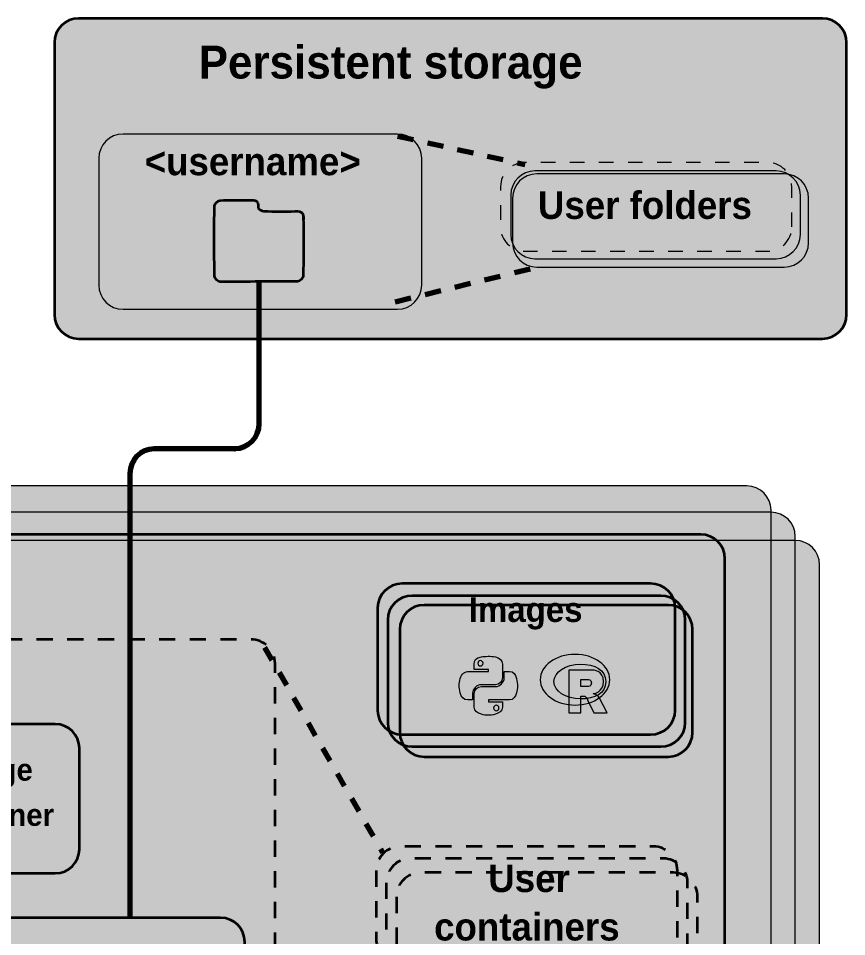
# Model space of a CAD drawing. Header units: inches. Extents: x -0.9 to 18, y -0.8 to 11.4.
# Drawn here: x 12.25 to 17.95, y 5.11 to 11.43 of the extents above; entities that cross this region are included whole.
import ezdxf

# ---------------------------------------------------------------- set-up
doc = ezdxf.new("R2010")
doc.units = ezdxf.units.IN
doc.header["$MEASUREMENT"] = 0
for name, pattern in [('AI-Linetype-10', [0.138889, 0.111111, -0.027778]), ('AI-Linetype-11', [0.097222, 0.069444, -0.027778]), ('AI-Linetype-12', [0.097222, 0.069444, -0.027778]), ('AI-Linetype-4', [0.138889, 0.111111, -0.027778]), ('AI-Linetype-5', [0.138889, 0.111111, -0.027778]), ('AI-Linetype-6', [0.111111, 0.083333, -0.027778]), ('AI-Linetype-7', [0.138889, 0.111111, -0.027778]), ('AI-Linetype-8', [0.138889, 0.111111, -0.027778]), ('AI-Linetype-9', [0.138889, 0.111111, -0.027778])]:
    doc.linetypes.add(name, pattern=pattern)
doc.layers.add('Layer 1\xa0Image', color=7, linetype='Continuous')

# ---------------------------------------------------------------- blocks, each defined once
blk = doc.blocks.new('block 24')
at = {"layer": 'Layer 1\xa0Image', "color": 7, "linetype": 'AI-Linetype-5', "lineweight": 70, "true_color": 0xffffff}
blk.add_lwpolyline([(14.8571, 10.6173), (15.7337, 10.4216)], dxfattribs=at)
at = {"layer": 'Layer 1\xa0Image', "color": 7, "linetype": 'AI-Linetype-4', "lineweight": 70, "true_color": 0xffffff}
blk.add_lwpolyline([(14.8423, 9.4768), (15.8163, 9.7157)], dxfattribs=at)
blk = doc.blocks.new('block 26')
at = {"layer": 'Layer 1\xa0Image', "true_color": 0xbebebe}
h = blk.add_hatch(color=9, dxfattribs=at)
edge = h.paths.add_edge_path()
edge.add_spline(control_points=[(17.5728, 9.9918), (17.5728, 9.8998), (17.4982, 9.8252), (17.4062, 9.8252), (17.4062, 9.8252), (15.7337, 9.8252), (15.7337, 9.8252), (15.6417, 9.8252), (15.567, 9.8998), (15.567, 9.9918), (15.567, 9.9918), (15.567, 10.2689), (15.567, 10.2689), (15.567, 10.3609), (15.6417, 10.4355), (15.7337, 10.4355), (15.7337, 10.4355), (17.4062, 10.4355), (17.4062, 10.4355), (17.4982, 10.4355), (17.5728, 10.3609), (17.5728, 10.2689), (17.5728, 10.2689), (17.5728, 9.9918), (17.5728, 9.9918)], knot_values=[0, 0, 0, 0, 1, 1, 1, 2, 2, 2, 3, 3, 3, 4, 4, 4, 5, 5, 5, 6, 6, 6, 7, 7, 7, 8, 8, 8, 8], degree=3, periodic=1)
at = {"layer": 'Layer 1\xa0Image', "true_color": 0xc6c6c6}
h = blk.add_hatch(color=9, dxfattribs=at)
edge = h.paths.add_edge_path()
edge.add_spline(control_points=[(15.6376, 10.2107), (15.6376, 10.3028), (15.7122, 10.3774), (15.8042, 10.3774), (15.8042, 10.3774), (17.465, 10.3774), (17.465, 10.3774), (17.5571, 10.3774), (17.6317, 10.3028), (17.6317, 10.2107), (17.6317, 10.2107), (17.6317, 9.9398), (17.6317, 9.9398), (17.6317, 9.8477), (17.5571, 9.7731), (17.465, 9.7731), (17.465, 9.7731), (15.8042, 9.7731), (15.8042, 9.7731), (15.7122, 9.7731), (15.6376, 9.8477), (15.6376, 9.9398), (15.6376, 9.9398), (15.6376, 10.2107), (15.6376, 10.2107)], knot_values=[0, 0, 0, 0, 1, 1, 1, 2, 2, 2, 3, 3, 3, 4, 4, 4, 5, 5, 5, 6, 6, 6, 7, 7, 7, 8, 8, 8, 8], degree=3, periodic=1)
at = {"layer": 'Layer 1\xa0Image', "true_color": 0xd7d7d7}
h = blk.add_hatch(color=254, dxfattribs=at)
edge = h.paths.add_edge_path()
edge.add_spline(control_points=[(15.6496, 10.1905), (15.6496, 10.2826), (15.7242, 10.3572), (15.8163, 10.3572), (15.8163, 10.3572), (17.5212, 10.3572), (17.5212, 10.3572), (17.6132, 10.3572), (17.6879, 10.2826), (17.6879, 10.1905), (17.6879, 10.1905), (17.6879, 9.8824), (17.6879, 9.8824), (17.6879, 9.7904), (17.6132, 9.7157), (17.5212, 9.7157), (17.5212, 9.7157), (15.8163, 9.7157), (15.8163, 9.7157), (15.7242, 9.7157), (15.6496, 9.7904), (15.6496, 9.8824), (15.6496, 9.8824), (15.6496, 10.1905), (15.6496, 10.1905)], knot_values=[0, 0, 0, 0, 1, 1, 1, 2, 2, 2, 3, 3, 3, 4, 4, 4, 5, 5, 5, 6, 6, 6, 7, 7, 7, 8, 8, 8, 8], degree=3, periodic=1)
at = {"layer": 'Layer 1\xa0Image', "color": 7, "linetype": 'AI-Linetype-6', "lineweight": 18, "true_color": 0xffffff}
blk.add_open_spline([(17.5728, 9.9918), (17.5728, 9.8998), (17.4982, 9.8252), (17.4062, 9.8252), (17.4062, 9.8252), (15.7337, 9.8252), (15.7337, 9.8252), (15.6417, 9.8252), (15.567, 9.8998), (15.567, 9.9918), (15.567, 9.9918), (15.567, 10.2689), (15.567, 10.2689), (15.567, 10.3609), (15.6417, 10.4355), (15.7337, 10.4355), (15.7337, 10.4355), (17.4062, 10.4355), (17.4062, 10.4355), (17.4982, 10.4355), (17.5728, 10.3609), (17.5728, 10.2689), (17.5728, 10.2689), (17.5728, 9.9918), (17.5728, 9.9918)], degree=3, knots=[0, 0, 0, 0, 1, 1, 1, 2, 2, 2, 3, 3, 3, 4, 4, 4, 5, 5, 5, 6, 6, 6, 7, 7, 7, 8, 8, 8, 8], dxfattribs=at)
at = {"layer": 'Layer 1\xa0Image', "lineweight": 0}
for points in [[(15.6376, 10.2107), (15.6376, 10.3028), (15.7122, 10.3774), (15.8042, 10.3774), (15.8042, 10.3774), (17.465, 10.3774), (17.465, 10.3774), (17.5571, 10.3774), (17.6317, 10.3028), (17.6317, 10.2107), (17.6317, 10.2107), (17.6317, 9.9398), (17.6317, 9.9398), (17.6317, 9.8477), (17.5571, 9.7731), (17.465, 9.7731), (17.465, 9.7731), (15.8042, 9.7731), (15.8042, 9.7731), (15.7122, 9.7731), (15.6376, 9.8477), (15.6376, 9.9398), (15.6376, 9.9398), (15.6376, 10.2107), (15.6376, 10.2107)], [(15.6496, 10.1905), (15.6496, 10.2826), (15.7242, 10.3572), (15.8163, 10.3572), (15.8163, 10.3572), (17.5212, 10.3572), (17.5212, 10.3572), (17.6132, 10.3572), (17.6879, 10.2826), (17.6879, 10.1905), (17.6879, 10.1905), (17.6879, 9.8824), (17.6879, 9.8824), (17.6879, 9.7904), (17.6132, 9.7157), (17.5212, 9.7157), (17.5212, 9.7157), (15.8163, 9.7157), (15.8163, 9.7157), (15.7242, 9.7157), (15.6496, 9.7904), (15.6496, 9.8824), (15.6496, 9.8824), (15.6496, 10.1905), (15.6496, 10.1905)]]:
    blk.add_open_spline(points, degree=3, knots=[0, 0, 0, 0, 1, 1, 1, 2, 2, 2, 3, 3, 3, 4, 4, 4, 5, 5, 5, 6, 6, 6, 7, 7, 7, 8, 8, 8, 8], dxfattribs=at)
blk = doc.blocks.new('block 25')
at = {"layer": 'Layer 1\xa0Image'}
blk.add_blockref('block 26', (0, 0), dxfattribs=at)
at = {"layer": 'Layer 1\xa0Image', "color": 7, "true_color": 0xffffff, "insert": (15.8243, 10.0444), "char_height": 0.188889, "attachment_point": 7}
blk.add_mtext('\\fMyriad Pro|b1|i0|c0|p34;\\W1;User folders', dxfattribs=at)
blk = doc.blocks.new('block 27')
at = {"layer": 'Layer 1\xa0Image', "true_color": 0xbebebe}
h = blk.add_hatch(color=9, dxfattribs=at)
h.dxf.hatch_style = 2
edge = h.paths.add_edge_path()
edge.add_spline(control_points=[(15.0238, 9.5917), (15.0238, 9.4996), (14.9492, 9.425), (14.8571, 9.425), (14.8571, 9.425), (12.9668, 9.425), (12.9668, 9.425), (12.8748, 9.425), (12.8001, 9.4996), (12.8001, 9.5917), (12.8001, 9.5917), (12.8001, 10.4645), (12.8001, 10.4645), (12.8001, 10.5566), (12.8748, 10.6312), (12.9668, 10.6312), (12.9668, 10.6312), (14.8571, 10.6312), (14.8571, 10.6312), (14.9492, 10.6312), (15.0238, 10.5566), (15.0238, 10.4645), (15.0238, 10.4645), (15.0238, 9.5917), (15.0238, 9.5917)], knot_values=[0, 0, 0, 0, 1, 1, 1, 2, 2, 2, 3, 3, 3, 4, 4, 4, 5, 5, 5, 6, 6, 6, 7, 7, 7, 8, 8, 8, 8], degree=3, periodic=1)
at = {"layer": 'Layer 1\xa0Image', "true_color": 0xf9f186}
h = blk.add_hatch(color=51, dxfattribs=at)
h.dxf.hatch_style = 2
edge = h.paths.add_edge_path()
edge.add_spline(control_points=[(14.2083, 10.0738), (14.2104, 9.9332), (14.2101, 9.7926), (14.2075, 9.652), (14.2072, 9.6394), (14.1838, 9.6168), (14.1707, 9.6165), (14.1707, 9.6165), (14.1707, 9.6163), (14.1707, 9.6163), (14.1707, 9.6163), (13.9106, 9.6163), (13.9106, 9.6163), (13.8184, 9.615), (13.7261, 9.6121), (13.6339, 9.6143), (13.6208, 9.6146), (13.5974, 9.6392), (13.5971, 9.6528), (13.5944, 9.8145), (13.5942, 9.9762), (13.5967, 10.1379), (13.5969, 10.151), (13.6213, 10.174), (13.6356, 10.1749), (13.6978, 10.179), (13.7603, 10.1764), (13.8227, 10.1767), (13.8612, 10.1768), (13.9055, 10.1868), (13.8974, 10.1214), (13.8967, 10.1159), (13.9231, 10.1011), (13.9373, 10.1006), (14.0089, 10.0983), (14.0807, 10.0958), (14.152, 10.1003), (14.2005, 10.1034), (14.2129, 10.0853), (14.209, 10.0413)], knot_values=[0, 0, 0, 0, 0.013889, 0.013889, 0.013889, 0.027778, 0.027778, 0.027778, 0.041667, 0.041667, 0.041667, 0.055556, 0.055556, 0.055556, 0.069444, 0.069444, 0.069444, 0.083333, 0.083333, 0.083333, 0.097222, 0.097222, 0.097222, 0.111111, 0.111111, 0.111111, 0.125, 0.125, 0.125, 0.138889, 0.138889, 0.138889, 0.152778, 0.152778, 0.152778, 0.166667, 0.166667, 0.166667, 0.180556, 0.180556, 0.180556, 0.180556], degree=3, periodic=0)
edge.add_line((14.209, 10.0413), (14.2083, 10.0738))
at = {"layer": 'Layer 1\xa0Image', "lineweight": 0}
blk.add_open_spline([(15.0238, 9.5917), (15.0238, 9.4996), (14.9492, 9.425), (14.8571, 9.425), (14.8571, 9.425), (12.9668, 9.425), (12.9668, 9.425), (12.8748, 9.425), (12.8001, 9.4996), (12.8001, 9.5917), (12.8001, 9.5917), (12.8001, 10.4645), (12.8001, 10.4645), (12.8001, 10.5566), (12.8748, 10.6312), (12.9668, 10.6312), (12.9668, 10.6312), (14.8571, 10.6312), (14.8571, 10.6312), (14.9492, 10.6312), (15.0238, 10.5566), (15.0238, 10.4645), (15.0238, 10.4645), (15.0238, 9.5917), (15.0238, 9.5917)], degree=3, knots=[0, 0, 0, 0, 1, 1, 1, 2, 2, 2, 3, 3, 3, 4, 4, 4, 5, 5, 5, 6, 6, 6, 7, 7, 7, 8, 8, 8, 8], dxfattribs=at)
at = {"layer": 'Layer 1\xa0Image', "color": 7, "lineweight": 35, "true_color": 0xffffff}
blk.add_open_spline([(14.2083, 10.0738), (14.2104, 9.9332), (14.2101, 9.7926), (14.2075, 9.652), (14.2072, 9.6394), (14.1838, 9.6168), (14.1707, 9.6165), (14.1707, 9.6165), (14.1707, 9.6163), (14.1707, 9.6163), (14.1707, 9.6163), (13.9106, 9.6163), (13.9106, 9.6163), (13.8184, 9.615), (13.7261, 9.6121), (13.6339, 9.6143), (13.6208, 9.6146), (13.5974, 9.6392), (13.5971, 9.6528), (13.5944, 9.8145), (13.5942, 9.9762), (13.5967, 10.1379), (13.5969, 10.151), (13.6213, 10.174), (13.6356, 10.1749), (13.6978, 10.179), (13.7603, 10.1764), (13.8227, 10.1767), (13.8612, 10.1768), (13.9055, 10.1868), (13.8974, 10.1214), (13.8967, 10.1159), (13.9231, 10.1011), (13.9373, 10.1006), (14.0089, 10.0983), (14.0807, 10.0958), (14.152, 10.1003), (14.2005, 10.1034), (14.2129, 10.0853), (14.209, 10.0413)], degree=3, knots=[0, 0, 0, 0, 1, 1, 1, 2, 2, 2, 3, 3, 3, 4, 4, 4, 5, 5, 5, 6, 6, 6, 7, 7, 7, 8, 8, 8, 9, 9, 9, 10, 10, 10, 11, 11, 11, 12, 12, 12, 13, 13, 13, 13], dxfattribs=at)
at = {"layer": 'Layer 1\xa0Image', "color": 7, "true_color": 0xffffff, "insert": (13.1158, 10.3453), "char_height": 0.188889, "attachment_point": 7}
blk.add_mtext('\\fMyriad Pro|b1|i0|c0|p34;\\W1;<username>', dxfattribs=at)
blk = doc.blocks.new('block 23')
at = {"layer": 'Layer 1\xa0Image', "true_color": 0xf1f1f1}
h = blk.add_hatch(color=7, dxfattribs=at)
edge = h.paths.add_edge_path()
edge.add_spline(control_points=[(17.9506, 9.3891), (17.9506, 9.2971), (17.876, 9.2224), (17.784, 9.2224), (17.784, 9.2224), (12.6609, 9.2224), (12.6609, 9.2224), (12.5688, 9.2224), (12.4942, 9.2971), (12.4942, 9.3891), (12.4942, 9.3891), (12.4942, 11.2611), (12.4942, 11.2611), (12.4942, 11.3531), (12.5688, 11.4277), (12.6609, 11.4277), (12.6609, 11.4277), (17.784, 11.4277), (17.784, 11.4277), (17.876, 11.4277), (17.9506, 11.3531), (17.9506, 11.2611), (17.9506, 11.2611), (17.9506, 9.3891), (17.9506, 9.3891)], knot_values=[0, 0, 0, 0, 1, 1, 1, 2, 2, 2, 3, 3, 3, 4, 4, 4, 5, 5, 5, 6, 6, 6, 7, 7, 7, 8, 8, 8, 8], degree=3, periodic=1)
at = {"layer": 'Layer 1\xa0Image', "color": 7, "lineweight": 35, "true_color": 0xffffff}
blk.add_open_spline([(17.9506, 9.3891), (17.9506, 9.2971), (17.876, 9.2224), (17.784, 9.2224), (17.784, 9.2224), (12.6609, 9.2224), (12.6609, 9.2224), (12.5688, 9.2224), (12.4942, 9.2971), (12.4942, 9.3891), (12.4942, 9.3891), (12.4942, 11.2611), (12.4942, 11.2611), (12.4942, 11.3531), (12.5688, 11.4277), (12.6609, 11.4277), (12.6609, 11.4277), (17.784, 11.4277), (17.784, 11.4277), (17.876, 11.4277), (17.9506, 11.3531), (17.9506, 11.2611), (17.9506, 11.2611), (17.9506, 9.3891), (17.9506, 9.3891)], degree=3, knots=[0, 0, 0, 0, 1, 1, 1, 2, 2, 2, 3, 3, 3, 4, 4, 4, 5, 5, 5, 6, 6, 6, 7, 7, 7, 8, 8, 8, 8], dxfattribs=at)
at = {"layer": 'Layer 1\xa0Image'}
for name in ['block 27', 'block 24', 'block 25']:
    blk.add_blockref(name, (0, 0), dxfattribs=at)
at = {"layer": 'Layer 1\xa0Image', "color": 7, "true_color": 0xffffff, "insert": (13.4874, 10.9438), "char_height": 0.226667, "attachment_point": 7}
blk.add_mtext('\\fMyriad Pro|b1|i0|c0|p34;\\W1;Persistent storage', dxfattribs=at)
blk = doc.blocks.new('block 31')
at = {"layer": 'Layer 1\xa0Image', "true_color": 0xf1dbd9}
h = blk.add_hatch(color=254, dxfattribs=at)
edge = h.paths.add_edge_path()
edge.add_spline(control_points=[(17.4303, 1.986), (17.4303, 1.8939), (17.3557, 1.8193), (17.2637, 1.8193), (17.2637, 1.8193), (6.7221, 1.8193), (6.7221, 1.8193), (6.63, 1.8193), (6.5554, 1.8939), (6.5554, 1.986), (6.5554, 1.986), (6.5554, 8.042), (6.5554, 8.042), (6.5554, 8.1341), (6.63, 8.2087), (6.7221, 8.2087), (6.7221, 8.2087), (17.2637, 8.2087), (17.2637, 8.2087), (17.3557, 8.2087), (17.4303, 8.1341), (17.4303, 8.042), (17.4303, 8.042), (17.4303, 1.986), (17.4303, 1.986)], knot_values=[0, 0, 0, 0, 1, 1, 1, 2, 2, 2, 3, 3, 3, 4, 4, 4, 5, 5, 5, 6, 6, 6, 7, 7, 7, 8, 8, 8, 8], degree=3, periodic=1)
at = {"layer": 'Layer 1\xa0Image', "true_color": 0xf6e6e5}
h = blk.add_hatch(color=7, dxfattribs=at)
edge = h.paths.add_edge_path()
edge.add_spline(control_points=[(17.597, 1.8054), (17.597, 1.7134), (17.5224, 1.6388), (17.4303, 1.6388), (17.4303, 1.6388), (6.8887, 1.6388), (6.8887, 1.6388), (6.7967, 1.6388), (6.7221, 1.7134), (6.7221, 1.8054), (6.7221, 1.8054), (6.7221, 7.8615), (6.7221, 7.8615), (6.7221, 7.9535), (6.7967, 8.0282), (6.8887, 8.0282), (6.8887, 8.0282), (17.4303, 8.0282), (17.4303, 8.0282), (17.5224, 8.0282), (17.597, 7.9535), (17.597, 7.8615), (17.597, 7.8615), (17.597, 1.8054), (17.597, 1.8054)], knot_values=[0, 0, 0, 0, 1, 1, 1, 2, 2, 2, 3, 3, 3, 4, 4, 4, 5, 5, 5, 6, 6, 6, 7, 7, 7, 8, 8, 8, 8], degree=3, periodic=1)
at = {"layer": 'Layer 1\xa0Image', "true_color": 0xfbf2f2}
h = blk.add_hatch(color=7, dxfattribs=at)
edge = h.paths.add_edge_path()
edge.add_spline(control_points=[(17.7637, 1.611), (17.7637, 1.5189), (17.689, 1.4443), (17.597, 1.4443), (17.597, 1.4443), (7.0554, 1.4443), (7.0554, 1.4443), (6.9634, 1.4443), (6.8887, 1.5189), (6.8887, 1.611), (6.8887, 1.611), (6.8887, 7.667), (6.8887, 7.667), (6.8887, 7.7591), (6.9634, 7.8337), (7.0554, 7.8337), (7.0554, 7.8337), (17.597, 7.8337), (17.597, 7.8337), (17.689, 7.8337), (17.7637, 7.7591), (17.7637, 7.667), (17.7637, 7.667), (17.7637, 1.611), (17.7637, 1.611)], knot_values=[0, 0, 0, 0, 1, 1, 1, 2, 2, 2, 3, 3, 3, 4, 4, 4, 5, 5, 5, 6, 6, 6, 7, 7, 7, 8, 8, 8, 8], degree=3, periodic=1)
at = {"layer": 'Layer 1\xa0Image', "lineweight": 0}
for points in [[(17.4303, 1.986), (17.4303, 1.8939), (17.3557, 1.8193), (17.2637, 1.8193), (17.2637, 1.8193), (6.7221, 1.8193), (6.7221, 1.8193), (6.63, 1.8193), (6.5554, 1.8939), (6.5554, 1.986), (6.5554, 1.986), (6.5554, 8.042), (6.5554, 8.042), (6.5554, 8.1341), (6.63, 8.2087), (6.7221, 8.2087), (6.7221, 8.2087), (17.2637, 8.2087), (17.2637, 8.2087), (17.3557, 8.2087), (17.4303, 8.1341), (17.4303, 8.042), (17.4303, 8.042), (17.4303, 1.986), (17.4303, 1.986)], [(17.597, 1.8054), (17.597, 1.7134), (17.5224, 1.6388), (17.4303, 1.6388), (17.4303, 1.6388), (6.8887, 1.6388), (6.8887, 1.6388), (6.7967, 1.6388), (6.7221, 1.7134), (6.7221, 1.8054), (6.7221, 1.8054), (6.7221, 7.8615), (6.7221, 7.8615), (6.7221, 7.9535), (6.7967, 8.0282), (6.8887, 8.0282), (6.8887, 8.0282), (17.4303, 8.0282), (17.4303, 8.0282), (17.5224, 8.0282), (17.597, 7.9535), (17.597, 7.8615), (17.597, 7.8615), (17.597, 1.8054), (17.597, 1.8054)], [(17.7637, 1.611), (17.7637, 1.5189), (17.689, 1.4443), (17.597, 1.4443), (17.597, 1.4443), (7.0554, 1.4443), (7.0554, 1.4443), (6.9634, 1.4443), (6.8887, 1.5189), (6.8887, 1.611), (6.8887, 1.611), (6.8887, 7.667), (6.8887, 7.667), (6.8887, 7.7591), (6.9634, 7.8337), (7.0554, 7.8337), (7.0554, 7.8337), (17.597, 7.8337), (17.597, 7.8337), (17.689, 7.8337), (17.7637, 7.7591), (17.7637, 7.667), (17.7637, 7.667), (17.7637, 1.611), (17.7637, 1.611)]]:
    blk.add_open_spline(points, degree=3, knots=[0, 0, 0, 0, 1, 1, 1, 2, 2, 2, 3, 3, 3, 4, 4, 4, 5, 5, 5, 6, 6, 6, 7, 7, 7, 8, 8, 8, 8], dxfattribs=at)
blk = doc.blocks.new('block 33')
at = {"layer": 'Layer 1\xa0Image', "true_color": 0xc3d59f}
h = blk.add_hatch(color=9, dxfattribs=at)
edge = h.paths.add_edge_path()
edge.add_spline(control_points=[(14.0141, 3.3347), (14.0141, 3.2426), (13.9395, 3.168), (13.8474, 3.168), (13.8474, 3.168), (8.0561, 3.168), (8.0561, 3.168), (7.9641, 3.168), (7.8895, 3.2426), (7.8895, 3.3347), (7.8895, 3.3347), (7.8895, 6.9859), (7.8895, 6.9859), (7.8895, 7.078), (7.9641, 7.1526), (8.0561, 7.1526), (8.0561, 7.1526), (13.8474, 7.1526), (13.8474, 7.1526), (13.9395, 7.1526), (14.0141, 7.078), (14.0141, 6.9859), (14.0141, 6.9859), (14.0141, 3.3347), (14.0141, 3.3347)], knot_values=[0, 0, 0, 0, 1, 1, 1, 2, 2, 2, 3, 3, 3, 4, 4, 4, 5, 5, 5, 6, 6, 6, 7, 7, 7, 8, 8, 8, 8], degree=3, periodic=1)
at = {"layer": 'Layer 1\xa0Image', "color": 7, "linetype": 'AI-Linetype-7', "lineweight": 35, "true_color": 0xffffff}
blk.add_open_spline([(14.0141, 3.3347), (14.0141, 3.2426), (13.9395, 3.168), (13.8474, 3.168), (13.8474, 3.168), (8.0561, 3.168), (8.0561, 3.168), (7.9641, 3.168), (7.8895, 3.2426), (7.8895, 3.3347), (7.8895, 3.3347), (7.8895, 6.9859), (7.8895, 6.9859), (7.8895, 7.078), (7.9641, 7.1526), (8.0561, 7.1526), (8.0561, 7.1526), (13.8474, 7.1526), (13.8474, 7.1526), (13.9395, 7.1526), (14.0141, 7.078), (14.0141, 6.9859), (14.0141, 6.9859), (14.0141, 3.3347), (14.0141, 3.3347)], degree=3, knots=[0, 0, 0, 0, 1, 1, 1, 2, 2, 2, 3, 3, 3, 4, 4, 4, 5, 5, 5, 6, 6, 6, 7, 7, 7, 8, 8, 8, 8], dxfattribs=at)
at = {"layer": 'Layer 1\xa0Image', "color": 7, "true_color": 0xffffff, "insert": (8.1785, 6.8838), "char_height": 0.226667, "attachment_point": 7}
blk.add_mtext('\\fMyriad Pro|b1|i0|c0|p34;\\W1;<username>', dxfattribs=at)
blk = doc.blocks.new('block 41')
at = {"layer": 'Layer 1\xa0Image', "color": 7, "lineweight": 70, "true_color": 0xffffff}
for points in [[(10.0168, 6.229), (10.71, 6.0451)], [(10.0239, 5.0879), (10.71, 6.0451)]]:
    blk.add_lwpolyline(points, dxfattribs=at)
at = {"layer": 'Layer 1\xa0Image', "color": 30, "lineweight": 70, "true_color": 0xe67922}
for points in [[(10.0168, 6.229), (11.8171, 4.7325)], [(10.0524, 3.9921), (10.71, 6.0451)], [(10.0241, 5.0416), (11.8171, 4.7325)], [(10.0336, 3.875), (11.8171, 4.7325)]]:
    blk.add_lwpolyline(points, dxfattribs=at)
at = {"layer": 'Layer 1\xa0Image', "color": 140, "lineweight": 70, "true_color": 0x25b2e7}
for points in [[(14.7489, 3.3874), (10.0241, 5.0138)], [(14.7489, 3.3874), (10.0336, 3.875)]]:
    blk.add_lwpolyline(points, dxfattribs=at)
blk = doc.blocks.new('block 42')
at = {"layer": 'Layer 1\xa0Image', "color": 7, "lineweight": 35, "true_color": 0xffffff}
blk.add_open_spline([(12.6668, 5.7092), (12.6668, 5.6172), (12.5921, 5.5425), (12.5001, 5.5425), (12.5001, 5.5425), (10.8485, 5.5425), (10.8485, 5.5425), (10.7564, 5.5425), (10.6818, 5.6172), (10.6818, 5.7092), (10.6818, 5.7092), (10.6818, 6.4029), (10.6818, 6.4029), (10.6818, 6.4949), (10.7564, 6.5696), (10.8485, 6.5696), (10.8485, 6.5696), (12.5001, 6.5696), (12.5001, 6.5696), (12.5921, 6.5696), (12.6668, 6.4949), (12.6668, 6.4029), (12.6668, 6.4029), (12.6668, 5.7092), (12.6668, 5.7092)], degree=3, knots=[0, 0, 0, 0, 1, 1, 1, 2, 2, 2, 3, 3, 3, 4, 4, 4, 5, 5, 5, 6, 6, 6, 7, 7, 7, 8, 8, 8, 8], dxfattribs=at)
at = {"layer": 'Layer 1\xa0Image', "color": 7, "true_color": 0xffffff, "char_height": 0.151111, "attachment_point": 7}
for s, insert in [('\\fMyriad Pro|b1|i0|c0|p34;\\W1;Scratch storage', (10.8183, 6.1335)), ('\\fMyriad Pro|b1|i0|c0|p34;\\W1;volume container', (10.8183, 5.8669))]:
    blk.add_mtext(s, dxfattribs=dict(at, insert=insert))
blk = doc.blocks.new('block 43')
at = {"layer": 'Layer 1\xa0Image', "color": 30, "lineweight": 35, "true_color": 0xed7426}
blk.add_open_spline([(13.8057, 4.3759), (13.8057, 4.2838), (13.731, 4.2092), (13.639, 4.2092), (13.639, 4.2092), (11.9874, 4.2092), (11.9874, 4.2092), (11.8953, 4.2092), (11.8207, 4.2838), (11.8207, 4.3759), (11.8207, 4.3759), (11.8207, 5.0696), (11.8207, 5.0696), (11.8207, 5.1616), (11.8953, 5.2362), (11.9874, 5.2362), (11.9874, 5.2362), (13.639, 5.2362), (13.639, 5.2362), (13.731, 5.2362), (13.8057, 5.1616), (13.8057, 5.0696), (13.8057, 5.0696), (13.8057, 4.3759), (13.8057, 4.3759)], degree=3, knots=[0, 0, 0, 0, 1, 1, 1, 2, 2, 2, 3, 3, 3, 4, 4, 4, 5, 5, 5, 6, 6, 6, 7, 7, 7, 8, 8, 8, 8], dxfattribs=at)
at = {"layer": 'Layer 1\xa0Image', "color": 7, "true_color": 0xffffff, "char_height": 0.151111, "attachment_point": 7}
for s, insert in [('\\fMyriad Pro|b1|i0|c0|p34;\\W1;Persistent storage', (11.9016, 4.8002)), ('\\fMyriad Pro|b1|i0|c0|p34;\\W1;volume container', (11.9016, 4.5335))]:
    blk.add_mtext(s, dxfattribs=dict(at, insert=insert))
blk = doc.blocks.new('block 32')
at = {"layer": 'Layer 1\xa0Image', "true_color": 0xeaf0de}
h = blk.add_hatch(color=254, dxfattribs=at)
edge = h.paths.add_edge_path()
edge.add_spline(control_points=[(17.1124, 2.5419), (17.1124, 2.4498), (17.0378, 2.3752), (16.9457, 2.3752), (16.9457, 2.3752), (7.7639, 2.3752), (7.7639, 2.3752), (7.6719, 2.3752), (7.5973, 2.4498), (7.5973, 2.5419), (7.5973, 2.5419), (7.5973, 7.7082), (7.5973, 7.7082), (7.5973, 7.8002), (7.6719, 7.8748), (7.7639, 7.8748), (7.7639, 7.8748), (16.9457, 7.8748), (16.9457, 7.8748), (17.0378, 7.8748), (17.1124, 7.8002), (17.1124, 7.7082), (17.1124, 7.7082), (17.1124, 2.5419), (17.1124, 2.5419)], knot_values=[0, 0, 0, 0, 1, 1, 1, 2, 2, 2, 3, 3, 3, 4, 4, 4, 5, 5, 5, 6, 6, 6, 7, 7, 7, 8, 8, 8, 8], degree=3, periodic=1)
at = {"layer": 'Layer 1\xa0Image', "color": 7, "lineweight": 35, "true_color": 0xffffff}
blk.add_open_spline([(17.1124, 2.5419), (17.1124, 2.4498), (17.0378, 2.3752), (16.9457, 2.3752), (16.9457, 2.3752), (7.7639, 2.3752), (7.7639, 2.3752), (7.6719, 2.3752), (7.5973, 2.4498), (7.5973, 2.5419), (7.5973, 2.5419), (7.5973, 7.7082), (7.5973, 7.7082), (7.5973, 7.8002), (7.6719, 7.8748), (7.7639, 7.8748), (7.7639, 7.8748), (16.9457, 7.8748), (16.9457, 7.8748), (17.0378, 7.8748), (17.1124, 7.8002), (17.1124, 7.7082), (17.1124, 7.7082), (17.1124, 2.5419), (17.1124, 2.5419)], degree=3, knots=[0, 0, 0, 0, 1, 1, 1, 2, 2, 2, 3, 3, 3, 4, 4, 4, 5, 5, 5, 6, 6, 6, 7, 7, 7, 8, 8, 8, 8], dxfattribs=at)
at = {"layer": 'Layer 1\xa0Image'}
for name in ['block 33', 'block 42', 'block 41', 'block 43']:
    blk.add_blockref(name, (0, 0), dxfattribs=at)
blk = doc.blocks.new('block 45')
at = {"layer": 'Layer 1\xa0Image', "true_color": 0xc3d59f}
h = blk.add_hatch(color=9, dxfattribs=at)
edge = h.paths.add_edge_path()
edge.add_spline(control_points=[(14.7105, 5.5609), (14.7105, 5.653), (14.7851, 5.7276), (14.8772, 5.7276), (14.8772, 5.7276), (16.6186, 5.7276), (16.6186, 5.7276), (16.7107, 5.7276), (16.7853, 5.653), (16.7853, 5.5609), (16.7853, 5.5609), (16.7853, 5.0912), (16.7853, 5.0912), (16.7853, 4.9991), (16.7107, 4.9245), (16.6186, 4.9245), (16.6186, 4.9245), (14.8772, 4.9245), (14.8772, 4.9245), (14.7851, 4.9245), (14.7105, 4.9991), (14.7105, 5.0912), (14.7105, 5.0912), (14.7105, 5.5609), (14.7105, 5.5609)], knot_values=[0, 0, 0, 0, 1, 1, 1, 2, 2, 2, 3, 3, 3, 4, 4, 4, 5, 5, 5, 6, 6, 6, 7, 7, 7, 8, 8, 8, 8], degree=3, periodic=1)
at = {"layer": 'Layer 1\xa0Image', "true_color": 0xccdbae}
h = blk.add_hatch(color=9, dxfattribs=at)
edge = h.paths.add_edge_path()
edge.add_spline(control_points=[(14.7799, 5.4776), (14.7799, 5.5696), (14.8546, 5.6443), (14.9466, 5.6443), (14.9466, 5.6443), (16.6881, 5.6443), (16.6881, 5.6443), (16.7801, 5.6443), (16.8547, 5.5696), (16.8547, 5.4776), (16.8547, 5.4776), (16.8547, 5.0079), (16.8547, 5.0079), (16.8547, 4.9158), (16.7801, 4.8412), (16.6881, 4.8412), (16.6881, 4.8412), (14.9466, 4.8412), (14.9466, 4.8412), (14.8546, 4.8412), (14.7799, 4.9158), (14.7799, 5.0079), (14.7799, 5.0079), (14.7799, 5.4776), (14.7799, 5.4776)], knot_values=[0, 0, 0, 0, 1, 1, 1, 2, 2, 2, 3, 3, 3, 4, 4, 4, 5, 5, 5, 6, 6, 6, 7, 7, 7, 8, 8, 8, 8], degree=3, periodic=1)
at = {"layer": 'Layer 1\xa0Image', "true_color": 0xd6e2bf}
h = blk.add_hatch(color=254, dxfattribs=at)
edge = h.paths.add_edge_path()
edge.add_spline(control_points=[(14.8494, 5.3804), (14.8494, 5.4724), (14.924, 5.547), (15.0161, 5.547), (15.0161, 5.547), (16.7575, 5.547), (16.7575, 5.547), (16.8496, 5.547), (16.9242, 5.4724), (16.9242, 5.3804), (16.9242, 5.3804), (16.9242, 4.9106), (16.9242, 4.9106), (16.9242, 4.8186), (16.8496, 4.744), (16.7575, 4.744), (16.7575, 4.744), (15.0161, 4.744), (15.0161, 4.744), (14.924, 4.744), (14.8494, 4.8186), (14.8494, 4.9106), (14.8494, 4.9106), (14.8494, 5.3804), (14.8494, 5.3804)], knot_values=[0, 0, 0, 0, 1, 1, 1, 2, 2, 2, 3, 3, 3, 4, 4, 4, 5, 5, 5, 6, 6, 6, 7, 7, 7, 8, 8, 8, 8], degree=3, periodic=1)
at = {"layer": 'Layer 1\xa0Image', "color": 7, "linetype": 'AI-Linetype-10', "lineweight": 35, "true_color": 0xffffff}
blk.add_open_spline([(14.7105, 5.5609), (14.7105, 5.653), (14.7851, 5.7276), (14.8772, 5.7276), (14.8772, 5.7276), (16.6186, 5.7276), (16.6186, 5.7276), (16.7107, 5.7276), (16.7853, 5.653), (16.7853, 5.5609), (16.7853, 5.5609), (16.7853, 5.0912), (16.7853, 5.0912), (16.7853, 4.9991), (16.7107, 4.9245), (16.6186, 4.9245), (16.6186, 4.9245), (14.8772, 4.9245), (14.8772, 4.9245), (14.7851, 4.9245), (14.7105, 4.9991), (14.7105, 5.0912), (14.7105, 5.0912), (14.7105, 5.5609), (14.7105, 5.5609)], degree=3, knots=[0, 0, 0, 0, 1, 1, 1, 2, 2, 2, 3, 3, 3, 4, 4, 4, 5, 5, 5, 6, 6, 6, 7, 7, 7, 8, 8, 8, 8], dxfattribs=at)
at = {"layer": 'Layer 1\xa0Image', "color": 7, "linetype": 'AI-Linetype-9', "lineweight": 35, "true_color": 0xffffff}
blk.add_open_spline([(14.7799, 5.4776), (14.7799, 5.5696), (14.8546, 5.6443), (14.9466, 5.6443), (14.9466, 5.6443), (16.6881, 5.6443), (16.6881, 5.6443), (16.7801, 5.6443), (16.8547, 5.5696), (16.8547, 5.4776), (16.8547, 5.4776), (16.8547, 5.0079), (16.8547, 5.0079), (16.8547, 4.9158), (16.7801, 4.8412), (16.6881, 4.8412), (16.6881, 4.8412), (14.9466, 4.8412), (14.9466, 4.8412), (14.8546, 4.8412), (14.7799, 4.9158), (14.7799, 5.0079), (14.7799, 5.0079), (14.7799, 5.4776), (14.7799, 5.4776)], degree=3, knots=[0, 0, 0, 0, 1, 1, 1, 2, 2, 2, 3, 3, 3, 4, 4, 4, 5, 5, 5, 6, 6, 6, 7, 7, 7, 8, 8, 8, 8], dxfattribs=at)
at = {"layer": 'Layer 1\xa0Image', "color": 7, "linetype": 'AI-Linetype-8', "lineweight": 35, "true_color": 0xffffff}
blk.add_open_spline([(14.8494, 5.3804), (14.8494, 5.4724), (14.924, 5.547), (15.0161, 5.547), (15.0161, 5.547), (16.7575, 5.547), (16.7575, 5.547), (16.8496, 5.547), (16.9242, 5.4724), (16.9242, 5.3804), (16.9242, 5.3804), (16.9242, 4.9106), (16.9242, 4.9106), (16.9242, 4.8186), (16.8496, 4.744), (16.7575, 4.744), (16.7575, 4.744), (15.0161, 4.744), (15.0161, 4.744), (14.924, 4.744), (14.8494, 4.8186), (14.8494, 4.9106), (14.8494, 4.9106), (14.8494, 5.3804), (14.8494, 5.3804)], degree=3, knots=[0, 0, 0, 0, 1, 1, 1, 2, 2, 2, 3, 3, 3, 4, 4, 4, 5, 5, 5, 6, 6, 6, 7, 7, 7, 8, 8, 8, 8], dxfattribs=at)
at = {"layer": 'Layer 1\xa0Image', "color": 7, "true_color": 0xffffff, "char_height": 0.188889, "attachment_point": 7}
for s, insert in [('\\fMyriad Pro|b1|i0|c0|p34;\\W1;User', (15.4823, 5.4107)), ('\\fMyriad Pro|b1|i0|c0|p34;\\W1;containers', (15.1096, 5.0773))]:
    blk.add_mtext(s, dxfattribs=dict(at, insert=insert))
blk = doc.blocks.new('block 46')
at = {"layer": 'Layer 1\xa0Image', "color": 73, "linetype": 'AI-Linetype-11', "lineweight": 70, "true_color": 0x9aaf73}
blk.add_lwpolyline([(13.9423, 7.0975), (14.7547, 5.6848)], dxfattribs=at)
at = {"layer": 'Layer 1\xa0Image', "color": 73, "linetype": 'AI-Linetype-12', "lineweight": 70, "true_color": 0x9aaf73}
blk.add_lwpolyline([(14.0259, 3.3596), (14.7466, 4.9334)], dxfattribs=at)
blk = doc.blocks.new('block 48')
at = {"layer": 'Layer 1\xa0Image', "true_color": 0xcbe7ed}
h = blk.add_hatch(color=254, dxfattribs=at)
h.dxf.hatch_style = 2
edge = h.paths.add_edge_path()
edge.add_spline(control_points=[(14.7203, 7.3706), (14.7203, 7.4622), (14.7962, 7.5364), (14.8897, 7.5364), (14.8897, 7.5364), (16.6006, 7.5364), (16.6006, 7.5364), (16.6941, 7.5364), (16.77, 7.4622), (16.77, 7.3706), (16.77, 7.3706), (16.77, 6.6639), (16.77, 6.6639), (16.77, 6.5724), (16.6941, 6.4981), (16.6006, 6.4981), (16.6006, 6.4981), (14.8897, 6.4981), (14.8897, 6.4981), (14.7962, 6.4981), (14.7203, 6.5724), (14.7203, 6.6639), (14.7203, 6.6639), (14.7203, 7.3706), (14.7203, 7.3706)], knot_values=[0, 0, 0, 0, 1, 1, 1, 2, 2, 2, 3, 3, 3, 4, 4, 4, 5, 5, 5, 6, 6, 6, 7, 7, 7, 8, 8, 8, 8], degree=3, periodic=1)
at = {"layer": 'Layer 1\xa0Image', "true_color": 0xd2e9ee}
h = blk.add_hatch(color=254, dxfattribs=at)
h.dxf.hatch_style = 2
edge = h.paths.add_edge_path()
edge.add_spline(control_points=[(14.7898, 7.2873), (14.7898, 7.3789), (14.8656, 7.4531), (14.9592, 7.4531), (14.9592, 7.4531), (16.67, 7.4531), (16.67, 7.4531), (16.7636, 7.4531), (16.8394, 7.3789), (16.8394, 7.2873), (16.8394, 7.2873), (16.8394, 6.5806), (16.8394, 6.5806), (16.8394, 6.489), (16.7636, 6.4148), (16.67, 6.4148), (16.67, 6.4148), (14.9592, 6.4148), (14.9592, 6.4148), (14.8656, 6.4148), (14.7898, 6.489), (14.7898, 6.5806), (14.7898, 6.5806), (14.7898, 7.2873), (14.7898, 7.2873)], knot_values=[0, 0, 0, 0, 1, 1, 1, 2, 2, 2, 3, 3, 3, 4, 4, 4, 5, 5, 5, 6, 6, 6, 7, 7, 7, 8, 8, 8, 8], degree=3, periodic=1)
at = {"layer": 'Layer 1\xa0Image', "true_color": 0xd9edf2}
h = blk.add_hatch(color=254, dxfattribs=at)
h.dxf.hatch_style = 2
edge = h.paths.add_edge_path()
edge.add_spline(control_points=[(14.8731, 7.2224), (14.8731, 7.3144), (14.9477, 7.389), (15.0398, 7.389), (15.0398, 7.389), (16.7228, 7.389), (16.7228, 7.389), (16.8148, 7.389), (16.8894, 7.3144), (16.8894, 7.2224), (16.8894, 7.2224), (16.8894, 6.512), (16.8894, 6.512), (16.8894, 6.42), (16.8148, 6.3454), (16.7228, 6.3454), (16.7228, 6.3454), (15.0398, 6.3454), (15.0398, 6.3454), (14.9477, 6.3454), (14.8731, 6.42), (14.8731, 6.512), (14.8731, 6.512), (14.8731, 7.2224), (14.8731, 7.2224)], knot_values=[0, 0, 0, 0, 1, 1, 1, 2, 2, 2, 3, 3, 3, 4, 4, 4, 5, 5, 5, 6, 6, 6, 7, 7, 7, 8, 8, 8, 8], degree=3, periodic=1)
at = {"layer": 'Layer 1\xa0Image', "color": 133, "lineweight": 35, "true_color": 0x72bfd2}
blk.add_open_spline([(14.7203, 7.3706), (14.7203, 7.4622), (14.7962, 7.5364), (14.8897, 7.5364), (14.8897, 7.5364), (16.6006, 7.5364), (16.6006, 7.5364), (16.6941, 7.5364), (16.77, 7.4622), (16.77, 7.3706), (16.77, 7.3706), (16.77, 6.6639), (16.77, 6.6639), (16.77, 6.5724), (16.6941, 6.4981), (16.6006, 6.4981), (16.6006, 6.4981), (14.8897, 6.4981), (14.8897, 6.4981), (14.7962, 6.4981), (14.7203, 6.5724), (14.7203, 6.6639), (14.7203, 6.6639), (14.7203, 7.3706), (14.7203, 7.3706)], degree=3, knots=[0, 0, 0, 0, 1, 1, 1, 2, 2, 2, 3, 3, 3, 4, 4, 4, 5, 5, 5, 6, 6, 6, 7, 7, 7, 8, 8, 8, 8], dxfattribs=at)
at = {"layer": 'Layer 1\xa0Image', "color": 254, "lineweight": 35, "true_color": 0xbadee8}
blk.add_open_spline([(14.7898, 7.2873), (14.7898, 7.3789), (14.8656, 7.4531), (14.9592, 7.4531), (14.9592, 7.4531), (16.67, 7.4531), (16.67, 7.4531), (16.7636, 7.4531), (16.8394, 7.3789), (16.8394, 7.2873), (16.8394, 7.2873), (16.8394, 6.5806), (16.8394, 6.5806), (16.8394, 6.489), (16.7636, 6.4148), (16.67, 6.4148), (16.67, 6.4148), (14.9592, 6.4148), (14.9592, 6.4148), (14.8656, 6.4148), (14.7898, 6.489), (14.7898, 6.5806), (14.7898, 6.5806), (14.7898, 7.2873), (14.7898, 7.2873)], degree=3, knots=[0, 0, 0, 0, 1, 1, 1, 2, 2, 2, 3, 3, 3, 4, 4, 4, 5, 5, 5, 6, 6, 6, 7, 7, 7, 8, 8, 8, 8], dxfattribs=at)
at = {"layer": 'Layer 1\xa0Image', "color": 254, "lineweight": 35, "true_color": 0xd9edf2}
blk.add_open_spline([(14.8731, 7.2224), (14.8731, 7.3144), (14.9477, 7.389), (15.0398, 7.389), (15.0398, 7.389), (16.7228, 7.389), (16.7228, 7.389), (16.8148, 7.389), (16.8894, 7.3144), (16.8894, 7.2224), (16.8894, 7.2224), (16.8894, 6.512), (16.8894, 6.512), (16.8894, 6.42), (16.8148, 6.3454), (16.7228, 6.3454), (16.7228, 6.3454), (15.0398, 6.3454), (15.0398, 6.3454), (14.9477, 6.3454), (14.8731, 6.42), (14.8731, 6.512), (14.8731, 6.512), (14.8731, 7.2224), (14.8731, 7.2224)], degree=3, knots=[0, 0, 0, 0, 1, 1, 1, 2, 2, 2, 3, 3, 3, 4, 4, 4, 5, 5, 5, 6, 6, 6, 7, 7, 7, 8, 8, 8, 8], dxfattribs=at)
blk = doc.blocks.new('block 49')
at = {"layer": 'Layer 1\xa0Image', "lineweight": 0}
for points, knots in [([(16.08, 6.7005), (15.9477, 6.7005), (15.8404, 6.7787), (15.8404, 6.8752), (15.8404, 6.9717), (15.9477, 7.0499), (16.08, 7.0499), (16.2123, 7.0499), (16.3196, 6.9717), (16.3196, 6.8752), (16.3196, 6.7787), (16.2123, 6.7005), (16.08, 6.7005)], [0, 0, 0, 0, 1, 1, 1, 2, 2, 2, 3, 3, 3, 4, 4, 4, 4]), ([(16.1167, 6.9816), (16.0161, 6.9816), (15.9346, 6.9281), (15.9346, 6.8622), (15.9346, 6.7962), (16.0161, 6.7427), (16.1167, 6.7427), (16.2173, 6.7427), (16.2915, 6.7793), (16.2915, 6.8622), (16.2915, 6.945), (16.2173, 6.9816), (16.1167, 6.9816)], [0, 0, 0, 0, 1, 1, 1, 2, 2, 2, 3, 3, 3, 4, 4, 4, 4]), ([(16.2053, 6.7793), (16.2053, 6.7793), (16.2198, 6.7745), (16.2282, 6.7699), (16.2312, 6.7683), (16.2362, 6.7651), (16.2399, 6.7609), (16.2434, 6.7567), (16.2452, 6.7526), (16.2452, 6.7526), (16.2452, 6.7526), (16.3024, 6.6477), (16.3024, 6.6477), (16.3024, 6.6477), (16.21, 6.6476), (16.21, 6.6476), (16.21, 6.6476), (16.1668, 6.7359), (16.1668, 6.7359), (16.1668, 6.7359), (16.1579, 6.7525), (16.1525, 6.7572), (16.148, 6.7613), (16.146, 6.7627), (16.1415, 6.7627), (16.1384, 6.7627), (16.1196, 6.7627), (16.1196, 6.7627), (16.1196, 6.7627), (16.1196, 6.6477), (16.1196, 6.6477), (16.1196, 6.6477), (16.0379, 6.6476), (16.0379, 6.6476), (16.0379, 6.6476), (16.0379, 6.9414), (16.0379, 6.9414), (16.0379, 6.9414), (16.202, 6.9414), (16.202, 6.9414), (16.202, 6.9414), (16.2767, 6.9399), (16.2767, 6.8625), (16.2767, 6.7851), (16.2053, 6.7793), (16.2053, 6.7793)], [0, 0, 0, 0, 1, 1, 1, 2, 2, 2, 3, 3, 3, 4, 4, 4, 5, 5, 5, 6, 6, 6, 7, 7, 7, 8, 8, 8, 9, 9, 9, 10, 10, 10, 11, 11, 11, 12, 12, 12, 13, 13, 13, 14, 14, 14, 15, 15, 15, 15]), ([(16.1698, 6.8777), (16.1698, 6.8777), (16.1203, 6.8777), (16.1203, 6.8777), (16.1203, 6.8777), (16.1203, 6.8278), (16.1203, 6.8278), (16.1203, 6.8278), (16.1698, 6.8278), (16.1698, 6.8278), (16.1698, 6.8278), (16.1927, 6.8279), (16.1927, 6.8532), (16.1927, 6.879), (16.1698, 6.8777), (16.1698, 6.8777)], [0, 0, 0, 0, 1, 1, 1, 2, 2, 2, 3, 3, 3, 4, 4, 4, 5, 5, 5, 5])]:
    blk.add_open_spline(points, degree=3, knots=knots, dxfattribs=at)
blk = doc.blocks.new('block 50')
at = {"layer": 'Layer 1\xa0Image', "lineweight": 0}
for points, knots in [([(15.481, 7.0364), (15.4644, 7.0364), (15.4486, 7.0349), (15.4347, 7.0325), (15.3936, 7.0252), (15.3862, 7.0101), (15.3862, 6.9821), (15.3862, 6.9821), (15.3862, 6.9451), (15.3862, 6.9451), (15.3862, 6.9451), (15.4831, 6.9451), (15.4831, 6.9451), (15.4831, 6.9451), (15.4831, 6.9328), (15.4831, 6.9328), (15.4831, 6.9328), (15.3862, 6.9328), (15.3862, 6.9328), (15.3862, 6.9328), (15.3498, 6.9328), (15.3498, 6.9328), (15.3216, 6.9328), (15.297, 6.9159), (15.2892, 6.8836), (15.2803, 6.8467), (15.2799, 6.8237), (15.2892, 6.7851), (15.2961, 6.7564), (15.3126, 6.736), (15.3408, 6.736), (15.3408, 6.736), (15.3741, 6.736), (15.3741, 6.736), (15.3741, 6.736), (15.3741, 6.7803), (15.3741, 6.7803), (15.3741, 6.8123), (15.4018, 6.8405), (15.4347, 6.8405), (15.4347, 6.8405), (15.5315, 6.8405), (15.5315, 6.8405), (15.5585, 6.8405), (15.58, 6.8627), (15.58, 6.8898), (15.58, 6.8898), (15.58, 6.9821), (15.58, 6.9821), (15.58, 7.0083), (15.5578, 7.0281), (15.5315, 7.0325), (15.5149, 7.0353), (15.4976, 7.0365), (15.481, 7.0364)], [0, 0, 0, 0, 1, 1, 1, 2, 2, 2, 3, 3, 3, 4, 4, 4, 5, 5, 5, 6, 6, 6, 7, 7, 7, 8, 8, 8, 9, 9, 9, 10, 10, 10, 11, 11, 11, 12, 12, 12, 13, 13, 13, 14, 14, 14, 15, 15, 15, 16, 16, 16, 17, 17, 17, 18, 18, 18, 18]), ([(15.4286, 7.0067), (15.4386, 7.0067), (15.4468, 6.9984), (15.4468, 6.9882), (15.4468, 6.978), (15.4386, 6.9698), (15.4286, 6.9698), (15.4185, 6.9698), (15.4104, 6.978), (15.4104, 6.9882), (15.4104, 6.9984), (15.4185, 7.0067), (15.4286, 7.0067)], [0, 0, 0, 0, 1, 1, 1, 2, 2, 2, 3, 3, 3, 4, 4, 4, 4]), ([(15.5921, 6.9328), (15.5921, 6.9328), (15.5921, 6.8898), (15.5921, 6.8898), (15.5921, 6.8564), (15.5638, 6.8283), (15.5315, 6.8283), (15.5315, 6.8283), (15.4347, 6.8283), (15.4347, 6.8283), (15.4081, 6.8283), (15.3862, 6.8056), (15.3862, 6.779), (15.3862, 6.779), (15.3862, 6.6867), (15.3862, 6.6867), (15.3862, 6.6604), (15.409, 6.6449), (15.4347, 6.6374), (15.4654, 6.6284), (15.4948, 6.6268), (15.5315, 6.6374), (15.5559, 6.6445), (15.58, 6.6587), (15.58, 6.6867), (15.58, 6.6867), (15.58, 6.7236), (15.58, 6.7236), (15.58, 6.7236), (15.4831, 6.7236), (15.4831, 6.7236), (15.4831, 6.7236), (15.4831, 6.736), (15.4831, 6.736), (15.4831, 6.736), (15.58, 6.736), (15.58, 6.736), (15.58, 6.736), (15.6285, 6.736), (15.6285, 6.736), (15.6566, 6.736), (15.6672, 6.7556), (15.6769, 6.7851), (15.6871, 6.8155), (15.6867, 6.8447), (15.6769, 6.8836), (15.67, 6.9117), (15.6567, 6.9328), (15.6285, 6.9328), (15.6285, 6.9328), (15.5921, 6.9328), (15.5921, 6.9328)], [0, 0, 0, 0, 1, 1, 1, 2, 2, 2, 3, 3, 3, 4, 4, 4, 5, 5, 5, 6, 6, 6, 7, 7, 7, 8, 8, 8, 9, 9, 9, 10, 10, 10, 11, 11, 11, 12, 12, 12, 13, 13, 13, 14, 14, 14, 15, 15, 15, 16, 16, 16, 17, 17, 17, 17]), ([(15.5376, 6.699), (15.5477, 6.699), (15.5558, 6.6908), (15.5558, 6.6806), (15.5558, 6.6704), (15.5477, 6.662), (15.5376, 6.662), (15.5276, 6.662), (15.5194, 6.6704), (15.5194, 6.6806), (15.5194, 6.6908), (15.5276, 6.699), (15.5376, 6.699)], [0, 0, 0, 0, 1, 1, 1, 2, 2, 2, 3, 3, 3, 4, 4, 4, 4])]:
    blk.add_open_spline(points, degree=3, knots=knots, dxfattribs=at)
blk = doc.blocks.new('block 47')
at = {"layer": 'Layer 1\xa0Image'}
for name in ['block 48', 'block 50', 'block 49']:
    blk.add_blockref(name, (0, 0), dxfattribs=at)
at = {"layer": 'Layer 1\xa0Image', "color": 135, "true_color": 0x4791a8, "insert": (15.3481, 7.2202), "char_height": 0.17, "attachment_point": 7}
blk.add_mtext('\\fMyriad Pro|b1|i0|c0|p34;\\W1;Images', dxfattribs=at)
blk = doc.blocks.new('block 30')
at = {"layer": 'Layer 1\xa0Image'}
for name in ['block 31', 'block 32', 'block 47', 'block 46', 'block 45']:
    blk.add_blockref(name, (0, 0), dxfattribs=at)

msp = doc.modelspace()

# ---------------------------------------------------------------- linework, layer by layer
at = {"layer": 'Layer 1\xa0Image', "color": 7, "lineweight": 70, "true_color": 0xffffff}
msp.add_open_spline([(13.9023, 9.6162), (13.9023, 9.6162), (13.9023, 8.6365), (13.9023, 8.6365), (13.9023, 8.5412), (13.8277, 8.464), (13.7356, 8.464), (13.7356, 8.464), (13.7389, 8.464), (13.7389, 8.464), (13.7389, 8.464), (13.1807, 8.464), (13.1807, 8.464), (13.0887, 8.464), (13.014, 8.3881), (13.014, 8.2944), (13.014, 8.2944), (13.014, 5.229), (13.014, 5.229)], degree=3, knots=[0, 0, 0, 0, 1, 1, 1, 2, 2, 2, 3, 3, 3, 4, 4, 4, 5, 5, 5, 6, 6, 6, 6], dxfattribs=at)

# ---------------------------------------------------------------- block references
at = {"layer": 'Layer 1\xa0Image'}
for name in ['block 23', 'block 30']:
    msp.add_blockref(name, (0, 0), dxfattribs=at)

doc.saveas('drawing.dxf')
